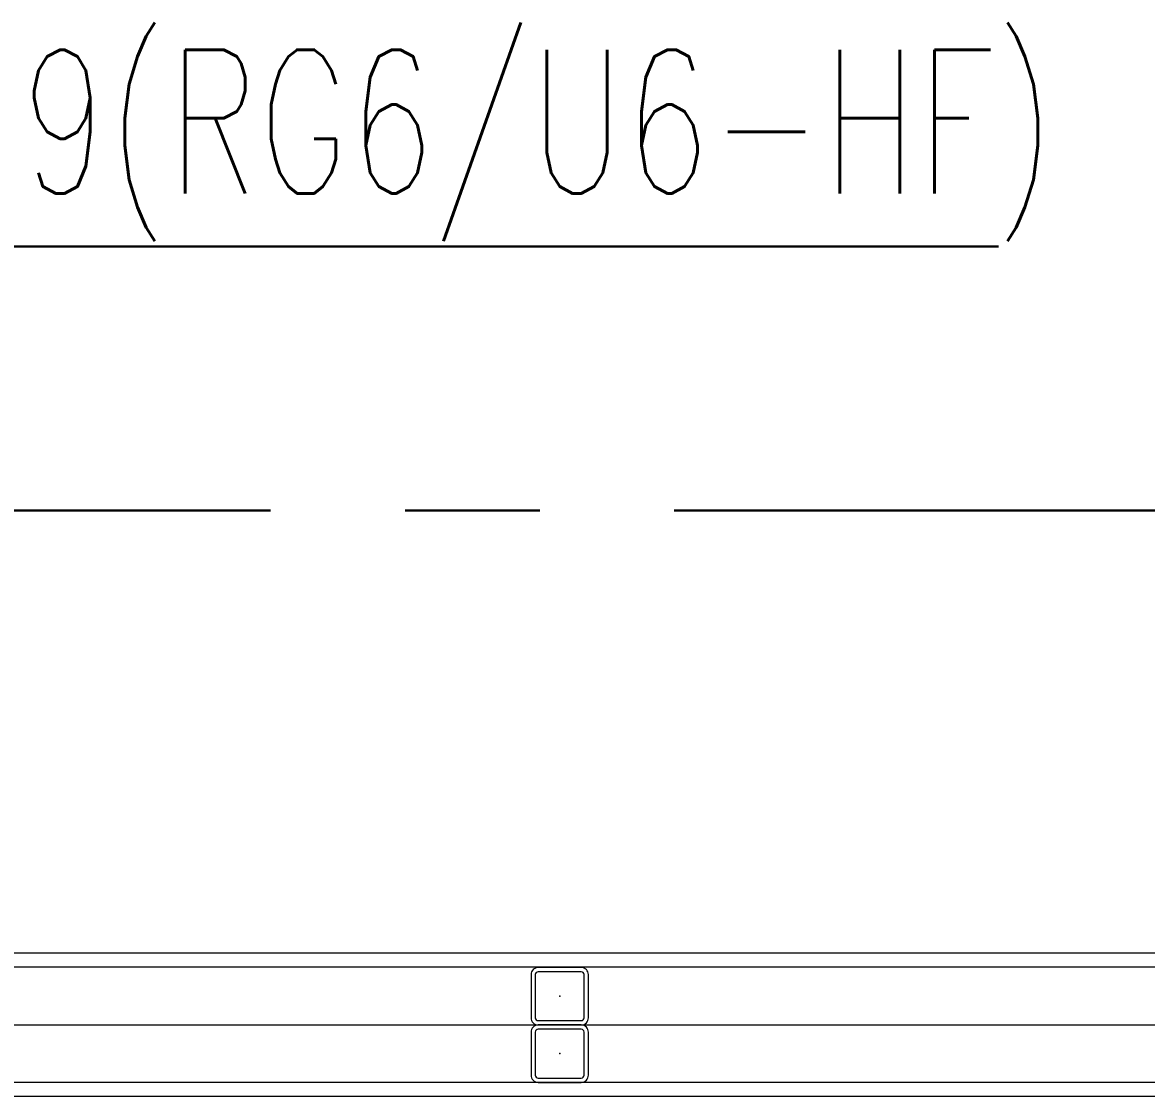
# Model space of a CAD drawing. Extents: x -2365 to 41970, y -230 to 8114.
# Drawn here: x 3121.6 to 3199.9, y 3112.5 to 3187.3 of the extents above; entities that cross this region are included whole.
import ezdxf

# ---------------------------------------------------------------- set-up
doc = ezdxf.new("R2010")
doc.units = 0
doc.header["$LTSCALE"] = 25
doc.linetypes.add('CENTER', pattern=[2, 1.25, -0.25, 0.25, -0.25])
doc.layers.get('0').update_dxf_attribs({"color": 9, "lineweight": 9})
for name, color, linetype, lineweight in [('06D', 9, 'Continuous', 9), ('10', 9, 'Continuous', 9), ('11', 9, 'Continuous', 9), ('33', 9, 'BATTING', 9), ('E-KABLO', 7, 'Continuous', 30)]:
    doc.layers.add(name, color=color, linetype=linetype, lineweight=lineweight)
doc.styles.add('E-YAZI', font='txttw.shx')
doc.linetypes.add('BATTING', pattern='A,0.0001,-0.1,[134,ltypeshp.shx,S=0.1,R=0,X=-0.1,Y=0],-0.2,[134,ltypeshp.shx,S=0.1,R=180,X=0.1,Y=0],-0.1', length=0.4001)

# ---------------------------------------------------------------- blocks, each defined once
blk = doc.blocks.new('Prf-40x40')
for points in [[(1.5, -2), (-1.5, -2, -0.414214), (-2, -1.5), (-2, 1.5, -0.414214), (-1.5, 2), (1.5, 2, -0.414214), (2, 1.5), (2, -1.5, -0.414214)], [(1.5, -1.7), (-1.5, -1.7, -0.414214), (-1.7, -1.5), (-1.7, 1.5, -0.414214), (-1.5, 1.7), (1.5, 1.7, -0.414214), (1.7, 1.5), (1.7, -1.5, -0.414214)]]:
    blk.add_lwpolyline(points, format="xyb", close=True)
blk.add_point((0, 0))

msp = doc.modelspace()

# ---------------------------------------------------------------- linework, layer by layer
at = {"layer": '06D'}
msp.add_lwpolyline([(2880.838, 3117.5), (3447.838, 3117.5)], dxfattribs=at)
at = {"layer": '11'}
for points in [[(2880.838, 3121.5), (2880.838, 3122.5), (3452.838, 3122.5), (3452.838, 3121.5)], [(2880.838, 3112.5), (2880.838, 3113.5), (3452.838, 3113.5), (3452.838, 3112.5)]]:
    msp.add_lwpolyline(points, close=True, dxfattribs=at)
at = {"layer": '33', "ltscale": 0.3}
msp.add_lwpolyline([(2880.938, 3117.5), (3447.838, 3117.5)], dxfattribs=at)
at = {"layer": 'E-KABLO'}
msp.add_line((3113.841, 3171.698), (3189.539, 3171.698), dxfattribs=at)
at = {"layer": 'E-KABLO', "color": 6, "linetype": 'CENTER', "ltscale": 1.5}
msp.add_line((3588.838, 3153.32), (2955.542, 3153.32), dxfattribs=at)

# ---------------------------------------------------------------- block references
at = {"layer": '10', "xscale": -1}
for p in [(3158.984, 3119.488), (3158.984, 3115.488)]:
    msp.add_blockref('Prf-40x40', p, dxfattribs=at)

# ---------------------------------------------------------------- texts
at = {"layer": 'E-KABLO', "color": 3, "linetype": 'Continuous', "style": 'E-YAZI', "width": 0.7}
msp.add_text('9(RG6/U6-HF)', height=10, dxfattribs=at).set_placement((3121.484, 3175.405))

doc.saveas('drawing.dxf')
